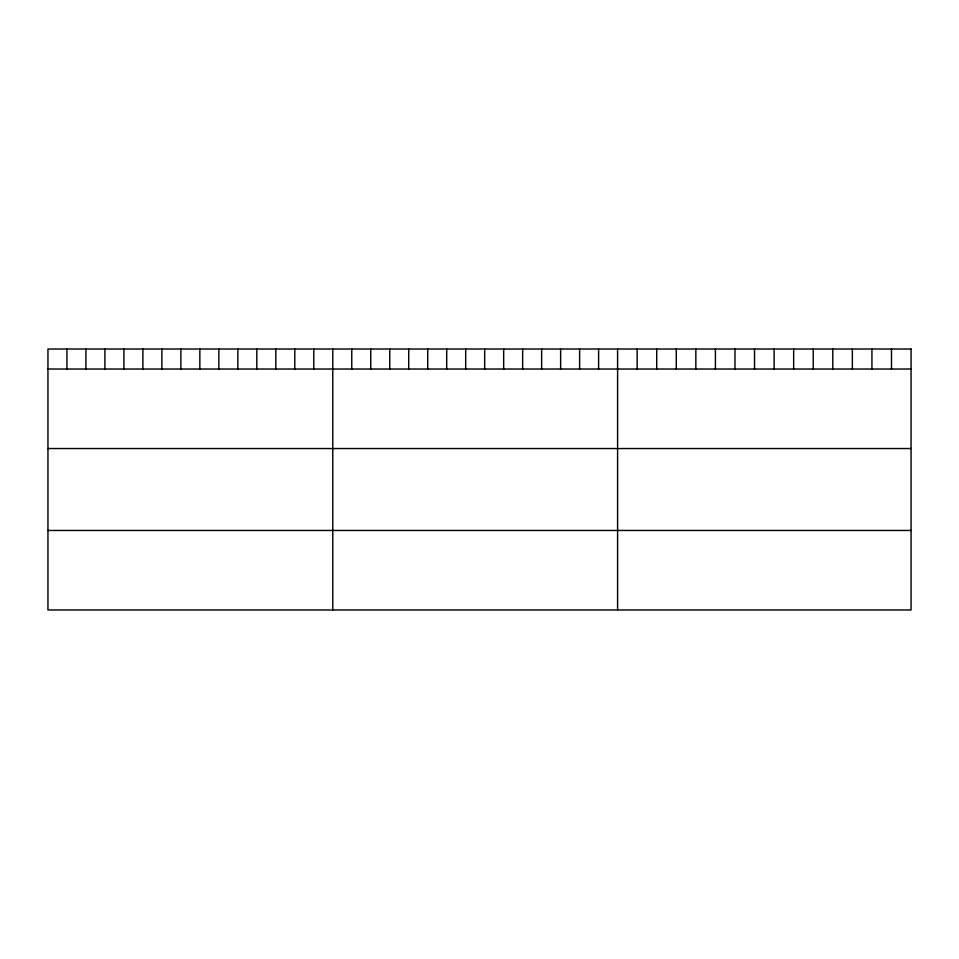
<?xml version="1.0" encoding="UTF-8"?>
<svg xmlns="http://www.w3.org/2000/svg" width="959" height="959" viewBox="0 0 959 959"><rect width="100%" height="100%" fill="white"/><g stroke="black" fill="none" stroke-linecap="round" stroke-linejoin="round"><path stroke-width="1.44" d="M47.95 369.023L911.05 369.023M47.95 448.536L911.05 448.536M47.95 530.459L911.05 530.459M891.486 349.028L891.486 369.023M871.923 349.028L871.923 369.023M852.359 349.028L852.359 369.023M832.796 349.028L832.796 369.023M813.232 349.028L813.232 369.023M793.668 349.028L793.668 369.023M774.105 349.028L774.105 369.023M754.541 349.028L754.541 369.023M734.978 349.028L734.978 369.023M715.414 349.028L715.414 369.023M695.85 349.028L695.85 369.023M676.287 349.028L676.287 369.023M656.723 349.028L656.723 369.023M637.16 349.028L637.16 369.023M617.596 349.028L617.596 609.972M598.608 349.028L598.608 369.023M579.62 349.028L579.62 369.023M560.631 349.028L560.631 369.023M541.643 349.028L541.643 369.023M522.655 349.028L522.655 369.023M503.667 349.028L503.667 369.023M484.679 349.028L484.679 369.023M465.69 349.028L465.69 369.023M446.702 349.028L446.702 369.023M427.714 349.028L427.714 369.023M408.726 349.028L408.726 369.023M389.738 349.028L389.738 369.023M370.749 349.028L370.749 369.023M351.761 349.028L351.761 369.023M332.773 349.028L332.773 609.972M313.785 349.028L313.785 369.023M294.797 349.028L294.797 369.023M275.808 349.028L275.808 369.023M256.82 349.028L256.82 369.023M237.832 349.028L237.832 369.023M218.844 349.028L218.844 369.023M199.856 349.028L199.856 369.023M180.867 349.028L180.867 369.023M161.879 349.028L161.879 369.023M142.891 349.028L142.891 369.023M123.903 349.028L123.903 369.023M104.915 349.028L104.915 369.023M85.926 349.028L85.926 369.023M66.938 349.028L66.938 369.023M911.05 349.028L47.95 349.028L47.95 609.972L911.05 609.972L911.05 349.028"/></g></svg>
